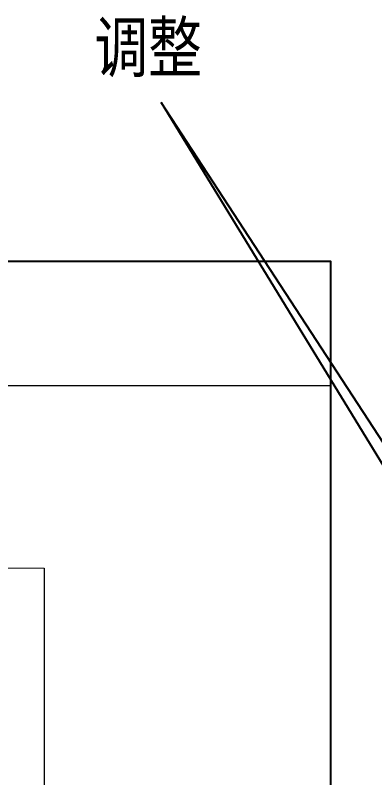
# Model space of a CAD drawing. Extents: x 529262 to 576451, y 2694391 to 2717535.
# Drawn here: x 568075 to 569531, y 2710995 to 2714081 of the extents above; entities that cross this region are included whole.
import ezdxf

# ---------------------------------------------------------------- set-up
doc = ezdxf.new("R2010")
doc.units = 0
doc.layers.add('PUB_TITLE', color=4, linetype='Continuous')
doc.styles.add('DIMHT', font='simhei.ttf', dxfattribs={"width": 0.8})

msp = doc.modelspace()

# ---------------------------------------------------------------- linework, layer by layer
at = {"layer": 'Defpoints', "color": 1}
for p, q in [((568666.154, 2713728.156), (571774.768, 2708643.518)), ((571979.435, 2708647.368), (568666.154, 2713728.156))]:
    msp.add_line(p, q, dxfattribs=at)
at = {"layer": 'PUB_TITLE', "color": 7}
msp.add_lwpolyline([(561267.748, 2707366.835), (569352.748, 2707366.835), (569352.748, 2713084.085), (561267.748, 2713084.085)], close=True, dxfattribs=at)
at = {"layer": 'PUB_TITLE', "color": 7, "const_width": 5}
for points in [[(568193.3, 2711843.351), (568193.3, 2708691.925), (561392.748, 2708691.925), (561392.748, 2712581.567), (569352.748, 2712581.567)], [(568193.3, 2711843.351), (561392.748, 2711843.351)]]:
    msp.add_lwpolyline(points, dxfattribs=at)

# ---------------------------------------------------------------- texts
at = {"layer": 'Defpoints', "color": 1, "style": 'DIMHT', "width": 0.8}
msp.add_text('调整', height=200, dxfattribs=at).set_placement((568394.893, 2713851.521))

doc.saveas('drawing.dxf')
